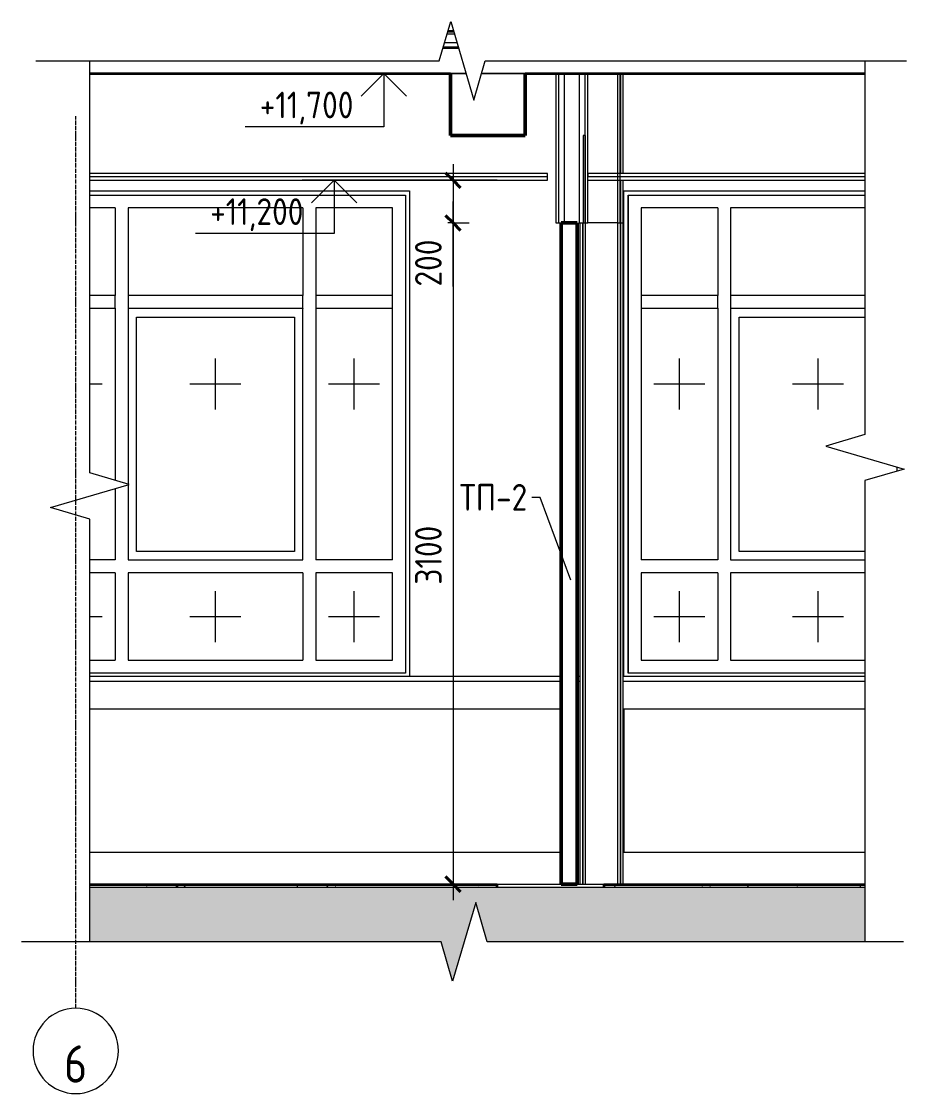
# Model space of a CAD drawing. Header units: millimetres. Extents: x -7839 to 81213, y -1545 to 30369.
# Drawn here: x 37048 to 41198, y 6919 to 11944 of the extents above; entities that cross this region are included whole.
import ezdxf

# ---------------------------------------------------------------- set-up
doc = ezdxf.new("R2010")
doc.units = ezdxf.units.MM
doc.linetypes.add('ADSK_Линия сетки', pattern=[25, 20, -2.5, 0, -2.5])
doc.linetypes.add('ADSK_Штриховая_ш2 п1', pattern=[3, 2, -1])
for name, color, linetype, lineweight in [('Аннотация', 7, 'Continuous', 9), ('Каркас', 7, 'Continuous', 20), ('Обобщенные модели', 7, 'Continuous', 20), ('Окна', 7, 'Continuous', 9), ('Окна открывание', 7, 'ADSK_Штриховая_ш2 п1', 9), ('Оси', 7, 'Continuous', 9), ('Отметки', 7, 'Continuous', 9), ('Перекрытие', 7, 'Continuous', 20), ('Потолки', 7, 'Continuous', 9), ('Размеры', 7, 'Continuous', 9), ('Размеры-50', 7, 'Continuous', 9), ('Стены внутренние', 7, 'Continuous', 20), ('Стены наружные', 7, 'Continuous', 20), ('Стены отделка', 7, 'Continuous', 35), ('Стены штриховка', 7, 'Continuous', 9), ('Узлы', 7, 'Continuous', 20)]:
    doc.layers.add(name, color=color, linetype=linetype, lineweight=lineweight)
doc.layers.add('Линии', color=7, linetype='Continuous', lineweight=9, true_color=0x00a600)
doc.styles.add('GOST Common', font='GOST_Common.ttf', dxfattribs={"width": 0.9, "height": 175})
doc.styles.add('GOST Common_1', font='GOST_Common.ttf', dxfattribs={"width": 0.9, "height": 125})
doc.styles.add('GOST Common_3', font='GOST_Common.ttf', dxfattribs={"width": 0.9, "height": 125})
doc.dimstyles.new('ADSK_Основной_2_5_мм_Округление_до_1_мм', dxfattribs={"dimscale": 304.8, "dimtxt": 125.714375, "dimasz": 0.231955, "dimexe": 0.246063, "dimexo": 0.246063, "dimgap": 0.049213, "dimtad": 1, "dimdec": 0, "dimdsep": 46, "dimtxsty": 'GOST Common_1', "dimblk1": 'OBLIQUE', "dimblk2": 'OBLIQUE', "dimsah": 1, "dimcen": 0.09, "dimdle": 0.246063, "dimazin": 2, "dimtfac": 1, "dimtdec": 4, "dimtix": 1, "dimtmove": 0, "dimatfit": 3, "dimfxl": 1, "dimtvp": 1, "dimtolj": 1, "dimtzin": 0, "dimlwd": 20, "dimlwe": 20, "dimarcsym": 2})
doc.dimstyles.new('ADSK_Основной_2_5_мм_Округление_до_1_мм_1', dxfattribs={"dimscale": 304.8, "dimtxt": 125.714375, "dimasz": 0.231955, "dimexe": 0.246063, "dimexo": 0.246063, "dimgap": 0.049213, "dimtad": 1, "dimdec": 0, "dimdsep": 46, "dimtxsty": 'GOST Common_1', "dimblk1": 'OBLIQUE', "dimblk2": 'OBLIQUE', "dimsah": 1, "dimcen": 0.09, "dimdle": 0.246063, "dimazin": 2, "dimtfac": 1, "dimtdec": 4, "dimtix": 1, "dimtmove": 1, "dimatfit": 3, "dimfxl": 1, "dimtvp": 1, "dimtolj": 1, "dimtzin": 0, "dimlwd": 20, "dimlwe": 20, "dimarcsym": 2})
pattern_1 = [(0, (39320.065, 9290), (203.2, 50.8), [16.764, -135.636, 16.764, -135.636, -812.8]), (0, (39320.065, 9290), (203.2, 50.8), [-304.8, 16.764, -288.036, 16.764, -135.636, -355.6]), (0, (39320.065, 9290), (203.2, 50.8), [-762, 16.764, -84.836, 16.764, -237.236]), (120, (39396.265, 9315.4), (-145.5941, 150.5764), [16.764, -135.636, 16.764, -135.636, -812.8]), (120, (39396.265, 9315.4), (-145.5941, 150.5764), [-304.8, 16.764, -288.036, 16.764, -135.636, -355.6]), (120, (39396.265, 9315.4), (-145.5941, 150.5764), [-762, 16.764, -84.836, 16.764, -237.236]), (240, (39421.665, 9417), (-57.6059, -201.3764), [16.764, -135.636, 16.764, -135.636, -812.8]), (240, (39421.665, 9417), (-57.6059, -201.3764), [-304.8, 16.764, -288.036, 16.764, -135.636, -355.6]), (240, (39421.665, 9417), (-57.6059, -201.3764), [-762, 16.764, -84.836, 16.764, -237.236])]

# ---------------------------------------------------------------- blocks, each defined once
blk = doc.blocks.new('DOR__перегородка__Складная - Сигнальный_ТП-7_ДПГ_5000х3100h-4907993-Разрез 39')
at = {"layer": 'Обобщенные модели', "lineweight": 50}
for p, q in [((-15698.4, 11000), (-15774, 11000)), ((-15774, 11000), (-15774, 7900)), ((-15698.4, 7900), (-15698.4, 11000)), ((-15774, 7900), (-15698.4, 7900))]:
    blk.add_line(p, q, dxfattribs=at)
blk = doc.blocks.new('окно трехпол с фрамугой - 1800 и 1820х2300_h___нов_ ок15-2116658-Разрез 39')
at = {"layer": 'Окна'}
for p, q in [((-17984.1, 11130), (-16504.1, 11130)), ((-17984.1, 11130), (-16504.1, 11130)), ((-16504.1, 11130), (-16504.1, 8890)), ((-16504.1, 11130), (-16504.1, 8890)), ((-17864.1, 11070), (-17984.1, 11070)), ((-17864.1, 11070), (-17864.1, 10660)), ((-17804.1, 11070), (-17804.1, 10660)), ((-16984.1, 11070), (-17804.1, 11070)), ((-16984.1, 11070), (-16984.1, 10660)), ((-16564.1, 11070), (-16924.1, 11070)), ((-16924.1, 11070), (-16924.1, 10660)), ((-16564.1, 10660), (-16564.1, 11070)), ((-17864.1, 10600), (-17864.1, 9793)), ((-17804.1, 10600), (-17804.1, 10599)), ((-16984.1, 10600), (-16984.1, 10599)), ((-16924.1, 10600), (-16924.1, 9420)), ((-16564.1, 9420), (-16564.1, 10600)), ((-17864.1, 9755.2), (-17864.1, 9420)), ((-17864.1, 9420), (-17984.1, 9420)), ((-16564.1, 9420), (-16924.1, 9420)), ((-17864.1, 9360), (-17984.1, 9360)), ((-17864.1, 9360), (-17864.1, 8950)), ((-17804.1, 9360), (-17804.1, 8950)), ((-16984.1, 9360), (-17804.1, 9360)), ((-16984.1, 9360), (-16984.1, 8950)), ((-16924.1, 9360), (-16924.1, 8950)), ((-16564.1, 9360), (-16924.1, 9360)), ((-16564.1, 8950), (-16564.1, 9360)), ((-17984.1, 8950), (-17864.1, 8950)), ((-17804.1, 8950), (-16984.1, 8950)), ((-16924.1, 8950), (-16564.1, 8950)), ((-16504.1, 8890), (-17984.1, 8890)), ((-16504.1, 8890), (-17984.1, 8890))]:
    blk.add_line(p, q, dxfattribs=at)
at = {"layer": 'Окна открывание'}
for p, q in [((-17394.1, 10125), (-17394.1, 10365)), ((-16744.1, 10125), (-16744.1, 10365)), ((-17984.1, 10245), (-17924.1, 10245)), ((-17514.1, 10245), (-17274.1, 10245)), ((-16864.1, 10245), (-16624.1, 10245)), ((-17394.1, 9035), (-17394.1, 9275)), ((-16744.1, 9035), (-16744.1, 9275)), ((-17984.1, 9155), (-17924.1, 9155)), ((-17514.1, 9155), (-17274.1, 9155)), ((-16864.1, 9155), (-16624.1, 9155))]:
    blk.add_line(p, q, dxfattribs=at)
blk = doc.blocks.new('окно трехпол с фрамугой - 1800 и 1820х2300_h___нов_ ок15-V5-Разрез 39')
at = {"layer": 'Окна'}
for p, q in [((-15459, 11130), (-14349, 11130)), ((-15459, 11130), (-15459, 8890)), ((-15459, 8890), (-15459, 11130)), ((-15459, 11130), (-14349, 11130)), ((-15399, 11070), (-15399, 10660)), ((-15039, 11070), (-15399, 11070)), ((-15039, 11070), (-15039, 10660)), ((-14979, 11070), (-14979, 10660)), ((-14349, 11070), (-14979, 11070)), ((-15399, 10600), (-15399, 9420)), ((-15039, 10600), (-15039, 9420)), ((-14979, 10600), (-14979, 10599)), ((-15039, 9420), (-15399, 9420)), ((-15399, 9360), (-15399, 8950)), ((-15039, 9360), (-15399, 9360)), ((-15039, 9360), (-15039, 8950)), ((-14979, 9360), (-14979, 8950)), ((-14349, 9360), (-14979, 9360)), ((-15399, 8950), (-15039, 8950)), ((-14979, 8950), (-14349, 8950)), ((-14349, 8890), (-15459, 8890)), ((-14349, 8890), (-15459, 8890))]:
    blk.add_line(p, q, dxfattribs=at)
at = {"layer": 'Окна открывание'}
for p, q in [((-15219, 10125), (-15219, 10365)), ((-14569, 10125), (-14569, 10365)), ((-15339, 10245), (-15099, 10245)), ((-14689, 10245), (-14449, 10245)), ((-15219, 9035), (-15219, 9275)), ((-14569, 9035), (-14569, 9275)), ((-15339, 9155), (-15099, 9155)), ((-14689, 9155), (-14449, 9155))]:
    blk.add_line(p, q, dxfattribs=at)
blk = doc.blocks.new('Створка открывания1 - Створка открывания-2412963-Разрез 39')
at = {"layer": 'Окна'}
for p, q in [((-17864.1, 10660), (-17984.1, 10660)), ((-17864.1, 10600), (-17864.1, 10660)), ((-17804.1, 10660), (-17804.1, 10600)), ((-16984.1, 10660), (-17804.1, 10660)), ((-16984.1, 10600), (-16984.1, 10660)), ((-16924.1, 10660), (-16924.1, 10600)), ((-16564.1, 10660), (-16924.1, 10660)), ((-16564.1, 10600), (-16564.1, 10660)), ((-17984.1, 10600), (-17864.1, 10600)), ((-17804.1, 10600), (-16984.1, 10600)), ((-16984.1, 10599), (-17804.1, 10599)), ((-17804.1, 10599), (-17804.1, 9775.4)), ((-17764.1, 9460), (-17764.1, 10558.7)), ((-17764.1, 10558.7), (-17024.1, 10558.7)), ((-17024.1, 10558.7), (-17024.1, 9460)), ((-16984.1, 9420), (-16984.1, 10599)), ((-16924.1, 10600), (-16564.1, 10600)), ((-17804.1, 9772.8), (-17804.1, 9420)), ((-17024.1, 9460), (-17764.1, 9460)), ((-17804.1, 9420), (-16984.1, 9420))]:
    blk.add_line(p, q, dxfattribs=at)
blk = doc.blocks.new('Створка открывания2 - Створка открывания-2412993-Разрез 39')
at = {"layer": 'Окна'}
for p, q in [((-15399, 10660), (-15399, 10600)), ((-15039, 10660), (-15399, 10660)), ((-15039, 10600), (-15039, 10660)), ((-14979, 10660), (-14979, 10600)), ((-14349, 10660), (-14979, 10660)), ((-15399, 10600), (-15039, 10600)), ((-14979, 10600), (-14349, 10600)), ((-14349, 10599), (-14979, 10599)), ((-14979, 10599), (-14979, 9420)), ((-14939, 9460), (-14939, 10558.7)), ((-14939, 10558.7), (-14349, 10558.7)), ((-14199, 9856), (-14199, 9835.8)), ((-14349, 9460), (-14939, 9460)), ((-14979, 9420), (-14349, 9420))]:
    blk.add_line(p, q, dxfattribs=at)
blk = doc.blocks.new('ADSK_Узлы_ЛинияРазрываОдиночная - По умолчанию-6171131-Разрез 39')
at = {"layer": 'Узлы'}
for p, q in [((-14349, 11760), (-14349, 10008.2)), ((-14349, 10008.2), (-14533.3, 9954.1)), ((-14533.3, 9954.1), (-14164.7, 9845.9)), ((-14164.7, 9845.9), (-14349, 9791.8)), ((-14349, 9791.8), (-14349, 7630))]:
    blk.add_line(p, q, dxfattribs=at)
blk = doc.blocks.new('ADSK_Узлы_ЛинияРазрываОдиночная - По умолчанию-6171239-Разрез 39')
at = {"layer": 'Узлы'}
for p, q in [((-17984.1, 9828.2), (-17984.1, 11760)), ((-17799.8, 9774.1), (-17984.1, 9828.2)), ((-18168.5, 9665.9), (-17799.8, 9774.1)), ((-17984.1, 9611.8), (-18168.5, 9665.9)), ((-17984.1, 7630), (-17984.1, 9611.8))]:
    blk.add_line(p, q, dxfattribs=at)
blk = doc.blocks.new('ADSK_Узлы_ЛинияРазрываОдиночная - По умолчанию-6171285-Разрез 39')
at = {"layer": 'Узлы'}
for p, q in [((-16174.1, 7814.3), (-16282.3, 7445.7)), ((-16120, 7630), (-16174.1, 7814.3)), ((-16336.4, 7630), (-18304.1, 7630)), ((-16282.3, 7445.7), (-16336.4, 7630)), ((-14168.4, 7630), (-16120, 7630))]:
    blk.add_line(p, q, dxfattribs=at)
blk = doc.blocks.new('ADSK_Узлы_ЛинияРазрываОдиночная - По умолчанию-6171053-Разрез 39')
at = {"layer": 'Узлы'}
for p, q in [((-16345.5, 11760), (-16291.4, 11944.3)), ((-16291.4, 11944.3), (-16183.2, 11575.7)), ((-18236.7, 11760), (-16345.5, 11760)), ((-16183.2, 11575.7), (-16129.1, 11760)), ((-16129.1, 11760), (-14154, 11760))]:
    blk.add_line(p, q, dxfattribs=at)
blk = doc.blocks.new('Ось сетки - Круг_Ø8 мм-8258-Разрез 39')
at = {"layer": 'Оси', "lineweight": 20}
for start, end in [(0, 180), (180, 360)]:
    blk.add_arc((-18049.6, 7118.5), 200, start, end, dxfattribs=at)
blk = doc.blocks.new('DIMBLOCK26-Разрез 39')
at = {"layer": 'Размеры-50', "lineweight": 20, "transparency": 16777216}
for p, q in [((39071.8, 11275), (39071.8, 11000)), ((39071.8, 11200), (39046.7, 11200)), ((39071.8, 11200), (39146.8, 11200)), ((39071.8, 10938.2), (39071.8, 11100)), ((39071.8, 11000), (39046.7, 11000)), ((39071.8, 11000), (39146.8, 11000)), ((39071.8, 10701.7), (39071.8, 10938.2))]:
    blk.add_line(p, q, dxfattribs=at)
at = {"layer": 'Размеры-50', "lineweight": 40, "transparency": 16777216}
for p, q in [((39071.8, 11200), (39036.4, 11235.4)), ((39071.8, 11200), (39107.1, 11164.6)), ((39071.8, 11000), (39036.4, 11035.4)), ((39071.8, 11000), (39107.1, 10964.6))]:
    blk.add_line(p, q, dxfattribs=at)
at = {"layer": 'Размеры-50', "color": 0, "lineweight": 20, "transparency": 16777216, "insert": (38893.4, 10701.7), "char_height": 125, "width": 283.816, "attachment_point": 1, "rotation": 90, "line_spacing_factor": 1.022761, "style": 'GOST Common_1'}
blk.add_mtext('200', dxfattribs=at)
blk = doc.blocks.new('_Oblique')
at = {"color": 0, "linetype": 'ByBlock', "lineweight": -2}
blk.add_line((-0.5, -0.5), (0.5, 0.5), dxfattribs=at)
blk = doc.blocks.new('DIMBLOCK27-Разрез 39')
at = {"layer": 'Размеры-50', "lineweight": 40, "transparency": 16777216}
for p, q in [((39071.8, 11000), (39036.4, 11035.4)), ((39071.8, 11000), (39107.1, 10964.6)), ((39071.8, 7900), (39036.4, 7935.3)), ((39071.8, 7900), (39107.1, 7864.6))]:
    blk.add_line(p, q, dxfattribs=at)
at = {"layer": 'Размеры-50', "lineweight": 20, "transparency": 16777216}
for p, q in [((39071.8, 11000), (39046.7, 11000)), ((39071.8, 11000), (39071.8, 7825)), ((39071.8, 11000), (39146.8, 11000)), ((39071.8, 7900), (39046.7, 7900)), ((39071.8, 7900), (39146.8, 7900))]:
    blk.add_line(p, q, dxfattribs=at)
at = {"layer": 'Размеры-50', "color": 0, "lineweight": 20, "transparency": 16777216, "insert": (38893.4, 9304), "char_height": 125, "width": 350.296, "attachment_point": 1, "rotation": 90, "line_spacing_factor": 1.022761, "style": 'GOST Common_1'}
blk.add_mtext('3100', dxfattribs=at)
blk = doc.blocks.new('Высотные отметки - Стрелка вниз-12094-Разрез 39')
at = {"layer": 'Аннотация', "lineweight": 20}
for p, q in [((-16687.3, 11200), (-16987.3, 11200)), ((-16837.3, 11200), (-16943.4, 11093.9)), ((-16837.3, 11200), (-16837.3, 10950)), ((-16837.3, 11200), (-16731.2, 11093.9)), ((-16837.3, 10950), (-17487.3, 10950))]:
    blk.add_line(p, q, dxfattribs=at)

msp = doc.modelspace()

# ---------------------------------------------------------------- hatches: boundary and pattern name
at = {"layer": 'Перекрытие', "lineweight": 9}
h = msp.add_hatch(dxfattribs=at)
h.set_pattern_fill('FP_5', color=256, style=0, pattern_type=2)
h.set_pattern_definition([(0, (39320.06, 9290), (111.125, 111.125), [111.125, -111.125]), (90, (39431.19, 9290), (-111.125, 111.125), [111.125, -111.125])])
h.paths.add_polyline_path([(39060.593, 11820), (39097.074, 11820), (39073.603, 11900), (39047.584, 11900), (39024.113, 11820), (39059.677, 11820)])
h = msp.add_hatch(dxfattribs=at)
h.set_pattern_fill('FP_6', color=256, style=0, pattern_type=2)
h.set_pattern_definition(pattern_1)
h.paths.add_polyline_path([(39842.991, 7885), (41002.991, 7885), (41002.991, 7895), (39777.945, 7895), (39777.945, 7885), (39820.072, 7885)])
h.paths.add_polyline_path([(37777.945, 7885), (37777.945, 7895), (37367.851, 7895), (37367.851, 7885), (37371.571, 7885)])
h = msp.add_hatch(dxfattribs=at)
h.set_pattern_fill('FP_6', color=256, style=0, pattern_type=2)
h.set_pattern_definition(pattern_1)
h.paths.add_polyline_path([(38777.945, 7885), (39277.945, 7885), (39277.945, 7895), (37777.945, 7895), (37777.945, 7885), (38595.821, 7885)])
at = {"layer": 'Узлы', "true_color": 0xffffff}
msp.add_hatch(color=7, dxfattribs=at).paths.add_polyline_path([(39069.709, 7445.657), (39177.877, 7814.343), (39231.961, 7630), (41002.991, 7630), (41002.991, 7885), (37367.851, 7885), (37367.851, 7630), (39015.625, 7630), (39068.087, 7451.187)])

# ---------------------------------------------------------------- linework, layer by layer
at = {"layer": 'Аннотация'}
for p, q in [((39444.513, 9713.397), (39441.391, 9713.397)), ((39479.56, 9713.397), (39444.513, 9713.397)), ((39624.075, 9325.934), (39479.56, 9713.397))]:
    msp.add_line(p, q, dxfattribs=at)
at = {"layer": 'Каркас', "lineweight": 50}
for p, q in [((39059.677, 11700), (39059.677, 11410)), ((39409.677, 11410), (39409.677, 11700)), ((39059.677, 11410), (39409.677, 11410))]:
    msp.add_line(p, q, dxfattribs=at)
at = {"layer": 'Каркас'}
for p, q in [((39132.281, 11700), (39059.677, 11700)), ((39409.677, 11700), (39205.242, 11700))]:
    msp.add_line(p, q, dxfattribs=at)
at = {"layer": 'Линии', "color": 7}
msp.add_line((41002.991, 7885), (37367.851, 7885), dxfattribs=at)
at = {"layer": 'Оси', "linetype": 'ADSK_Линия сетки'}
msp.add_line((37302.425, 7318.544), (37302.425, 11500.446), dxfattribs=at)
at = {"layer": 'Отметки', "lineweight": 20}
for p, q in [((38994.819, 11700), (38747.317, 11700)), ((39045.037, 11700), (38994.819, 11700)), ((38778.683, 11200), (38514.681, 11200)), ((39277.812, 11200), (38778.683, 11200))]:
    msp.add_line(p, q, dxfattribs=at)
at = {"layer": 'Перекрытие'}
for p, q in [((39078.004, 11885), (39043.183, 11885)), ((39075.07, 11895), (39046.117, 11895)), ((39059.677, 11700), (39132.281, 11700)), ((39205.242, 11700), (39409.677, 11700)), ((37367.851, 8875), (39577.991, 8875)), ((39577.991, 8850), (37367.851, 8850)), ((39653.637, 8875), (39667.991, 8875)), ((39667.991, 8850), (39653.637, 8850)), ((39677.991, 8875), (39680.991, 8875)), ((39680.991, 8850), (39677.991, 8850)), ((39854.991, 8875), (39857.991, 8875)), ((39857.991, 8850), (39854.991, 8850)), ((39867.991, 8875), (41002.991, 8875)), ((41002.991, 8850), (39867.991, 8850)), ((39277.945, 7895), (37367.851, 7895)), ((39277.945, 7900), (39577.991, 7900)), ((39653.637, 7900), (39777.945, 7900)), ((41002.991, 7895), (39777.945, 7895))]:
    msp.add_line(p, q, dxfattribs=at)
at = {"layer": 'Перекрытие', "lineweight": 35}
for p, q in [((39074.351, 11897.45), (39046.836, 11897.45)), ((39097.074, 11820), (39024.113, 11820)), ((37367.851, 11700), (39059.677, 11700)), ((39409.677, 11700), (41002.991, 11700)), ((39277.945, 7897.45), (37367.851, 7897.45)), ((37777.945, 7885), (37777.945, 7897.45)), ((39277.945, 7885), (39277.945, 7897.45)), ((39777.945, 7897.45), (39777.945, 7885)), ((41002.991, 7897.45), (39777.945, 7897.45))]:
    msp.add_line(p, q, dxfattribs=at)
at = {"layer": 'Перекрытие', "lineweight": 9}
for p, q in [((39073.603, 11900), (39047.584, 11900)), ((39277.945, 7900), (37367.851, 7900)), ((37777.945, 7897.45), (37777.945, 7900)), ((39277.945, 7897.45), (39277.945, 7900)), ((41002.991, 7900), (39777.945, 7900)), ((39777.945, 7900), (39777.945, 7897.45))]:
    msp.add_line(p, q, dxfattribs=at)
at = {"layer": 'Потолки', "lineweight": 20}
for p, q in [((39513.793, 11232), (37367.851, 11232)), ((39513.793, 11216), (37367.851, 11216)), ((39513.793, 11216), (39513.793, 11232)), ((41002.991, 11232), (39702.991, 11232)), ((39702.991, 11232), (39702.991, 11216)), ((41002.991, 11216), (39702.991, 11216))]:
    msp.add_line(p, q, dxfattribs=at)
at = {"layer": 'Потолки'}
for p, q in [((39513.793, 11200), (39513.793, 11216)), ((37367.851, 11200), (39513.793, 11200)), ((39702.991, 11200), (41002.991, 11200))]:
    msp.add_line(p, q, dxfattribs=at)
at = {"layer": 'Стены внутренние'}
for p, q in [((39857.991, 11232), (39857.991, 11700)), ((39867.991, 11700), (39867.991, 11232)), ((39857.991, 7900), (39857.991, 11200)), ((39867.991, 11200), (39867.991, 7900)), ((37367.851, 11150), (38867.851, 11150)), ((38867.851, 11150), (38867.851, 8875)), ((39872.983, 8875), (39872.983, 11150)), ((39872.983, 11150), (41002.991, 11150)), ((39667.991, 7900), (39667.991, 11000)), ((39677.991, 11000), (39677.991, 7900)), ((39692.991, 7900), (39692.991, 11000)), ((39842.991, 11000), (39702.991, 11000)), ((39842.991, 11000), (39842.991, 7900)), ((39857.991, 11000), (39867.991, 11000)), ((39577.991, 8720), (37367.851, 8720)), ((41002.991, 8720), (39872.983, 8720)), ((39872.983, 8720), (39872.983, 8050)), ((37367.851, 8050), (39577.991, 8050)), ((39872.983, 8050), (41002.991, 8050))]:
    msp.add_line(p, q, dxfattribs=at)
at = {"layer": 'Стены наружные'}
for p, q in [((39680.991, 7900), (39680.991, 11000)), ((39854.991, 11000), (39854.991, 7900))]:
    msp.add_line(p, q, dxfattribs=at)
at = {"layer": 'Стены отделка', "lineweight": 9}
for p, q in [((39553.793, 11700), (39553.793, 11000)), ((39593.793, 11000), (39593.793, 11700)), ((39662.991, 11700), (39662.991, 11000)), ((39702.991, 11000), (39702.991, 11700)), ((39842.991, 11700), (39842.991, 11000)), ((39854.991, 11000), (39854.991, 11700)), ((39692.991, 11410), (39680.991, 11410)), ((39680.991, 11410), (39680.991, 11000)), ((39692.991, 11000), (39692.991, 11410)), ((39553.793, 11000), (39593.793, 11000)), ((39662.991, 11000), (39702.991, 11000)), ((39842.991, 11000), (39854.991, 11000))]:
    msp.add_line(p, q, dxfattribs=at)
at = {"layer": 'Стены штриховка'}
for p, q in [((39566.793, 11000), (39566.793, 11700)), ((39689.991, 11700), (39689.991, 11000)), ((39852.991, 11700), (39852.991, 11000)), ((39682.991, 11000), (39682.991, 11410))]:
    msp.add_line(p, q, dxfattribs=at)

# ---------------------------------------------------------------- block references
at = {"layer": 'Аннотация', "lineweight": 20}
msp.add_blockref('Высотные отметки - Стрелка вниз-12094-Разрез 39', (55351.991, 0), dxfattribs=at)
at = {"layer": 'Обобщенные модели'}
msp.add_blockref('DOR__перегородка__Складная - Сигнальный_ТП-7_ДПГ_5000х3100h-4907993-Разрез 39', (55351.991, 0), dxfattribs=at)
at = {"layer": 'Окна'}
for name in ['окно трехпол с фрамугой - 1800 и 1820х2300_h___нов_ ок15-2116658-Разрез 39', 'окно трехпол с фрамугой - 1800 и 1820х2300_h___нов_ ок15-V5-Разрез 39', 'Створка открывания1 - Створка открывания-2412963-Разрез 39', 'Створка открывания2 - Створка открывания-2412993-Разрез 39']:
    msp.add_blockref(name, (55351.991, 0), dxfattribs=at)
at = {"layer": 'Оси', "lineweight": 20}
msp.add_blockref('Ось сетки - Круг_Ø8 мм-8258-Разрез 39', (55351.991, 0), dxfattribs=at)
at = {"layer": 'Отметки', "lineweight": 20}
msp.add_blockref('Высотные отметки - Стрелка вниз-12094-Разрез 39', (55584.627, 500), dxfattribs=at)
at = {"layer": 'Узлы'}
for name in ['ADSK_Узлы_ЛинияРазрываОдиночная - По умолчанию-6171053-Разрез 39', 'ADSK_Узлы_ЛинияРазрываОдиночная - По умолчанию-6171239-Разрез 39', 'ADSK_Узлы_ЛинияРазрываОдиночная - По умолчанию-6171131-Разрез 39', 'ADSK_Узлы_ЛинияРазрываОдиночная - По умолчанию-6171285-Разрез 39']:
    msp.add_blockref(name, (55351.991, 0), dxfattribs=at)

# ---------------------------------------------------------------- texts
at = {"layer": 'Аннотация', "insert": (39102.063, 9775.993), "char_height": 125, "width": 345.8745, "attachment_point": 1, "line_spacing_factor": 1.022766, "style": 'GOST Common_3'}
msp.add_mtext('\\pxt1.44,2.88,4.32,5.76,7.2,8.64,10.08,11.52,12.96,14.4,15.84,17.28,18.72,20.16,21.6,23.04,24.48,25.92,27.36,28.8,30.24,31.68,33.12,34.56,36,37.44,38.88,40.32,41.76,43.2,44.64,46.08;{ТП-2}', dxfattribs=at)
at = {"layer": 'Оси', "insert": (37302.01, 7057.092), "char_height": 175, "width": 116.1, "attachment_point": 5, "line_spacing_factor": 1.022766, "style": 'GOST Common'}
msp.add_mtext('\\pxqc,t0.25714,0.51429,0.77143,1.02857,1.28571,1.54286,1.8,2.05714,2.31429,2.57143,2.82857,3.08571,3.34286,3.6,3.85714,4.11429,4.37143,4.62857,4.88571,5.14286,5.4,5.65714,5.91429,6.17143,6.42857,6.68571,6.94286,7.2,7.45714,7.71429,7.97143,8.22857;{6}', dxfattribs=at)
at = {"layer": 'Отметки', "lineweight": 20, "char_height": 125, "width": 556.65033, "attachment_point": 1, "line_spacing_factor": 1.022761, "style": 'GOST Common_1'}
for s, insert in [('+11,700', (38165.379, 11615.278)), ('+11,200', (37932.743, 11115.278))]:
    msp.add_mtext(s, dxfattribs=dict(at, insert=insert))

# ---------------------------------------------------------------- dimensions: what is measured, and where the dimension line sits
at = {"layer": 'Размеры', "lineweight": 20}
dim = msp.add_linear_dim(base=(39071.752, 11000), p1=(39121.745, 11200), p2=(39121.745, 11000), angle=90, dimstyle='ADSK_Основной_2_5_мм_Округление_до_1_мм_1', override={"dimpost": '<>', "dimfxl": 200}, dxfattribs=at)
dim.commit()
dim.dimension.update_dxf_attribs({"geometry": 'DIMBLOCK26-Разрез 39', "text_midpoint": (38976.732, 10843.566), "dimtype": 160, "text_rotation": 90})
dim = msp.add_linear_dim(base=(39071.752, 7900), p1=(39121.745, 11000), p2=(39121.745, 7900), angle=90, dimstyle='ADSK_Основной_2_5_мм_Округление_до_1_мм', override={"dimpost": '<>', "dimfxl": 3100}, dxfattribs=at)
dim.commit()
dim.dimension.update_dxf_attribs({"geometry": 'DIMBLOCK27-Разрез 39', "text_midpoint": (38994.252, 9450)})

doc.saveas('drawing.dxf')
